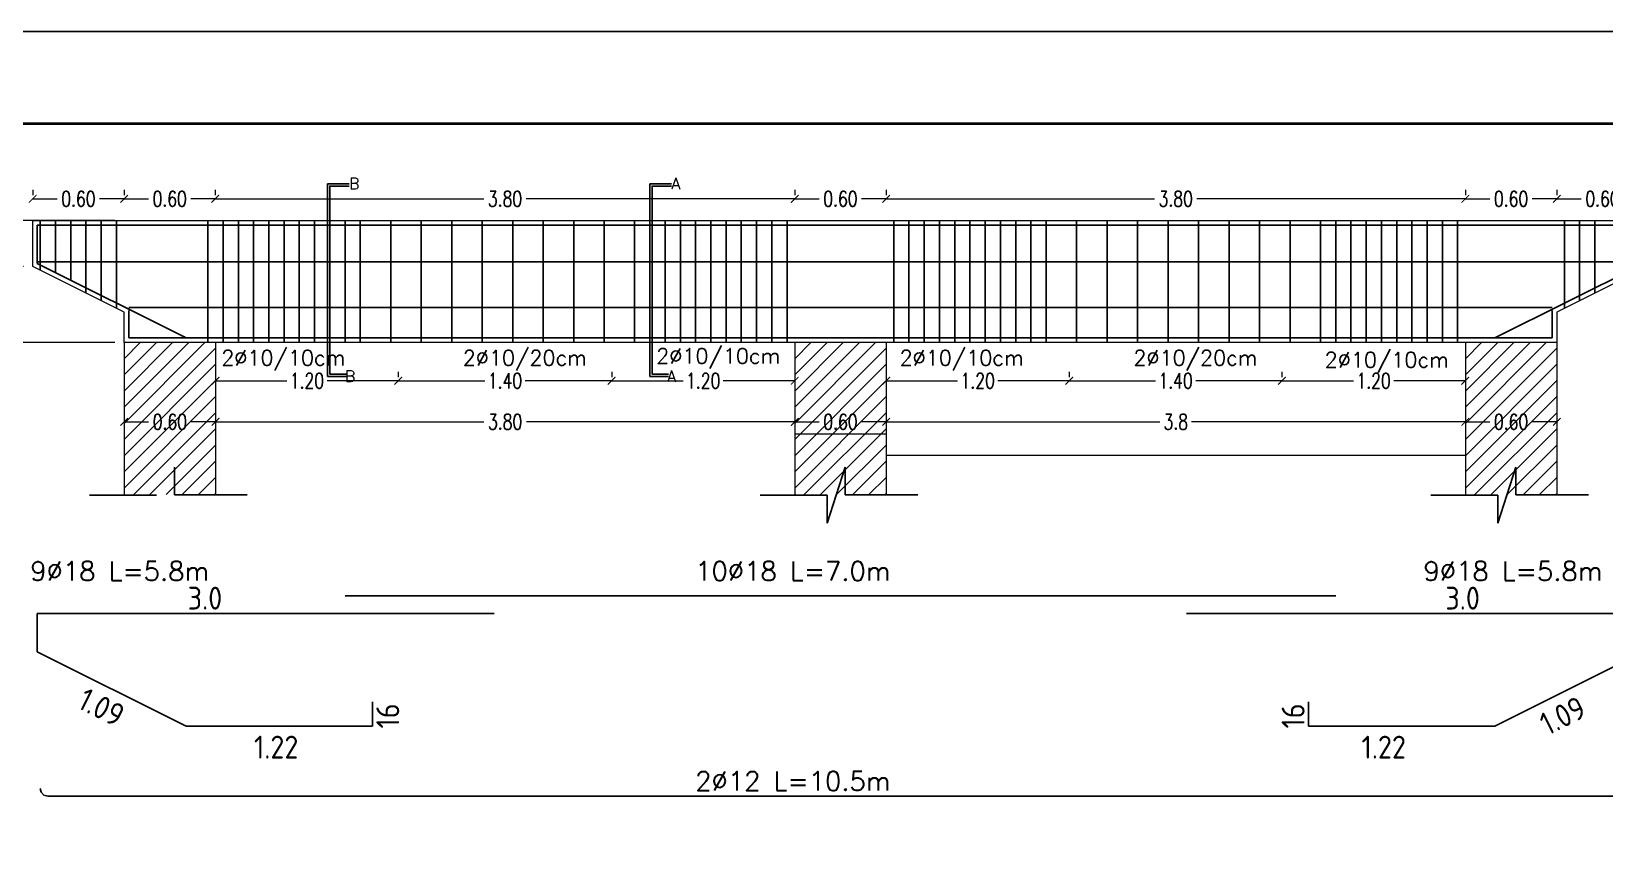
# Model space of a CAD drawing. Extents: x 166525 to 167198, y 178739 to 179747.
# Drawn here: x 167074 to 167094.64, y 179086.66 to 179097.23 of the extents above; entities that cross this region are included whole.
import ezdxf

# ---------------------------------------------------------------- set-up
doc = ezdxf.new("R2010")
doc.units = 0
doc.header["$MEASUREMENT"] = 0
doc.linetypes.add('AUSGEZOGEN', pattern=[0])
doc.linetypes.add('VONLAYER', pattern=[0])
doc.layers.get('0').update_dxf_attribs({"linetype": 'CONTINUOUS'})
doc.layers.get('DEFPOINTS').update_dxf_attribs({"linetype": 'CONTINUOUS'})
doc.layers.add('BEAM', color=6, linetype='CONTINUOUS', lineweight=13)
doc.layers.add('LINE', color=8, linetype='CONTINUOUS', lineweight=9)
for name, color, linetype in [('BEAM-DIM', 4, 'CONTINUOUS'), ('COVER', 7, 'CONTINUOUS'), ('EBENE0', 7, 'AUSGEZOGEN'), ('FRAM-REIN', 2, 'CONTINUOUS'), ('MHATCH', 8, 'CONTINUOUS'), ('rebar call line', 8, 'CONTINUOUS'), ('REBARS', 2, 'CONTINUOUS'), ('Reinforcement', 10, 'CONTINUOUS')]:
    doc.layers.add(name, color=color, linetype=linetype)
doc.styles.add('DIM', font='simplex.shx', dxfattribs={"width": 0.75})
doc.styles.add('ISO8', font='iso8')
doc.styles.add('ROMANS', font='romans.shx')
doc.dimstyles.new('MUTASIM', dxfattribs={"dimscale": 0.9995, "dimtxt": 0.2, "dimasz": 0.1, "dimexe": 0.05, "dimexo": 0.12, "dimgap": 0.05, "dimtad": 0, "dimzin": 0, "dimdsep": 46, "dimtxsty": 'DIM', "dimblk": 'ARCHTICK', "dimcen": 0.09, "dimclrd": 35, "dimclre": 33, "dimclrt": 256, "dimazin": 0, "dimtfac": 1, "dimtofl": 0, "dimtmove": 1, "dimatfit": 3, "dimfxl": 0.18, "dimtolj": 1, "dimtzin": 0, "dimlwd": 13, "dimlwe": 9, "dimarcsym": 0})

# ---------------------------------------------------------------- blocks, each defined once
blk = doc.blocks.new('_ARCHTICK')
at = {"color": 0, "linetype": 'ByBlock', "const_width": 0.15}
blk.add_lwpolyline([(-0.5, -0.5), (0.5, 0.5)], dxfattribs=at)
blk = doc.blocks.new('*D1857')
at = {"layer": 'BEAM', "color": 33, "lineweight": 9, "transparency": 16777216}
for p, q in [((167075.096, 179094.75), (167073.336, 179094.75)), ((167075.096, 179093.15), (167073.336, 179093.15))]:
    blk.add_line(p, q, dxfattribs=at)
at = {"layer": 'BEAM', "color": 35, "lineweight": 13, "transparency": 16777216}
for p, q in [((167073.385, 179094.75), (167073.385, 179094.228)), ((167073.385, 179093.15), (167073.385, 179093.672))]:
    blk.add_line(p, q, dxfattribs=at)
at = {"layer": 'DEFPOINTS', "color": 0, "transparency": 16777216}
for p in [(167073.385, 179094.75), (167075.216, 179094.75), (167075.216, 179093.15)]:
    blk.add_point(p, dxfattribs=at)
at = {"layer": 'BEAM', "color": 35, "lineweight": 13, "transparency": 16777216, "xscale": 0.09995000000000001, "yscale": 0.09995000000000001, "zscale": 0.09995000000000001}
for p, rotation in [((167073.385, 179094.75), 90), ((167073.385, 179093.15), 270)]:
    blk.add_blockref('_ARCHTICK', p, dxfattribs=dict(at, rotation=rotation))
at = {"layer": 'BEAM', "transparency": 16777216, "insert": (167073.385, 179093.95), "char_height": 0.1999, "attachment_point": 5, "rotation": 90, "style": 'DIM'}
blk.add_mtext('\\A1;0.80', dxfattribs=at)
blk = doc.blocks.new('*D1858')
at = {"layer": 'BEAM', "color": 35, "lineweight": 13, "transparency": 16777216}
for p, q in [((167073.748, 179094.75), (167073.748, 179094.85)), ((167073.748, 179094.15), (167073.748, 179094.05))]:
    blk.add_line(p, q, dxfattribs=at)
at = {"layer": 'BEAM', "color": 33, "lineweight": 9, "transparency": 16777216}
for p, q in [((167073.896, 179094.75), (167073.698, 179094.75)), ((167073.896, 179094.15), (167073.698, 179094.15))]:
    blk.add_line(p, q, dxfattribs=at)
at = {"layer": 'DEFPOINTS', "color": 0, "transparency": 16777216}
for p in [(167073.748, 179094.75), (167074.016, 179094.75), (167074.016, 179094.15)]:
    blk.add_point(p, dxfattribs=at)
at = {"layer": 'BEAM', "color": 35, "lineweight": 13, "transparency": 16777216, "xscale": 0.09995000000000001, "yscale": 0.09995000000000001, "zscale": 0.09995000000000001}
for p, rotation in [((167073.748, 179094.75), 270), ((167073.748, 179094.15), 90)]:
    blk.add_blockref('_ARCHTICK', p, dxfattribs=dict(at, rotation=rotation))
at = {"layer": 'BEAM', "transparency": 16777216, "insert": (167073.748, 179094.45), "char_height": 0.1999, "attachment_point": 5, "rotation": 90, "style": 'DIM'}
blk.add_mtext('\\A1;0.30', dxfattribs=at)
blk = doc.blocks.new('*D1656')
at = {"layer": 'BEAM', "color": 33, "lineweight": 9, "transparency": 16777216}
for p, q in [((167075.216, 179092.23), (167075.216, 179092.16)), ((167076.416, 179092.23), (167076.416, 179092.16))]:
    blk.add_line(p, q, dxfattribs=at)
at = {"layer": 'BEAM', "color": 35, "lineweight": 13, "transparency": 16777216}
for p, q in [((167075.216, 179092.11), (167075.538, 179092.11)), ((167076.416, 179092.11), (167076.094, 179092.11))]:
    blk.add_line(p, q, dxfattribs=at)
at = {"layer": 'DEFPOINTS', "color": 0, "transparency": 16777216}
for p in [(167075.216, 179092.11), (167076.416, 179092.11), (167076.416, 179092.11)]:
    blk.add_point(p, dxfattribs=at)
at = {"layer": 'BEAM', "color": 35, "lineweight": 13, "transparency": 16777216, "xscale": 0.09995000000000001, "yscale": 0.09995000000000001, "zscale": 0.09995000000000001, "rotation": 180}
blk.add_blockref('_ARCHTICK', (167075.216, 179092.11), dxfattribs=at)
at = {"layer": 'BEAM', "color": 35, "lineweight": 13, "transparency": 16777216, "xscale": 0.09995000000000001, "yscale": 0.09995000000000001, "zscale": 0.09995000000000001}
blk.add_blockref('_ARCHTICK', (167076.416, 179092.11), dxfattribs=at)
at = {"layer": 'BEAM', "transparency": 16777216, "insert": (167075.816, 179092.11), "char_height": 0.1999, "attachment_point": 5, "style": 'DIM'}
blk.add_mtext('\\A1;0.60', dxfattribs=at)
blk = doc.blocks.new('*D1657')
at = {"layer": 'BEAM', "color": 33, "lineweight": 9, "transparency": 16777216}
for p, q in [((167076.416, 179092.23), (167076.416, 179092.16)), ((167084.016, 179092.23), (167084.016, 179092.16))]:
    blk.add_line(p, q, dxfattribs=at)
at = {"layer": 'BEAM', "color": 35, "lineweight": 13, "transparency": 16777216}
for p, q in [((167076.416, 179092.11), (167079.938, 179092.11)), ((167084.016, 179092.11), (167080.494, 179092.11))]:
    blk.add_line(p, q, dxfattribs=at)
at = {"layer": 'DEFPOINTS', "color": 0, "transparency": 16777216}
for p in [(167076.416, 179092.11), (167084.016, 179092.11), (167084.016, 179092.11)]:
    blk.add_point(p, dxfattribs=at)
at = {"layer": 'BEAM', "color": 35, "lineweight": 13, "transparency": 16777216, "xscale": 0.09995000000000001, "yscale": 0.09995000000000001, "zscale": 0.09995000000000001, "rotation": 180}
blk.add_blockref('_ARCHTICK', (167076.416, 179092.11), dxfattribs=at)
at = {"layer": 'BEAM', "color": 35, "lineweight": 13, "transparency": 16777216, "xscale": 0.09995000000000001, "yscale": 0.09995000000000001, "zscale": 0.09995000000000001}
blk.add_blockref('_ARCHTICK', (167084.016, 179092.11), dxfattribs=at)
at = {"layer": 'BEAM', "transparency": 16777216, "insert": (167080.216, 179092.11), "char_height": 0.1999, "attachment_point": 5, "style": 'DIM'}
blk.add_mtext('\\A1;3.80', dxfattribs=at)
blk = doc.blocks.new('*D1658')
at = {"layer": 'BEAM', "color": 33, "lineweight": 9, "transparency": 16777216}
for p, q in [((167084.016, 179092.23), (167084.016, 179092.16)), ((167085.216, 179092.23), (167085.216, 179092.16))]:
    blk.add_line(p, q, dxfattribs=at)
at = {"layer": 'BEAM', "color": 35, "lineweight": 13, "transparency": 16777216}
for p, q in [((167084.016, 179092.11), (167084.338, 179092.11)), ((167085.216, 179092.11), (167084.894, 179092.11))]:
    blk.add_line(p, q, dxfattribs=at)
at = {"layer": 'DEFPOINTS', "color": 0, "transparency": 16777216}
for p in [(167084.016, 179092.11), (167085.216, 179092.11), (167085.216, 179092.11)]:
    blk.add_point(p, dxfattribs=at)
at = {"layer": 'BEAM', "color": 35, "lineweight": 13, "transparency": 16777216, "xscale": 0.09995000000000001, "yscale": 0.09995000000000001, "zscale": 0.09995000000000001, "rotation": 180}
blk.add_blockref('_ARCHTICK', (167084.016, 179092.11), dxfattribs=at)
at = {"layer": 'BEAM', "color": 35, "lineweight": 13, "transparency": 16777216, "xscale": 0.09995000000000001, "yscale": 0.09995000000000001, "zscale": 0.09995000000000001}
blk.add_blockref('_ARCHTICK', (167085.216, 179092.11), dxfattribs=at)
at = {"layer": 'BEAM', "transparency": 16777216, "insert": (167084.616, 179092.11), "char_height": 0.1999, "attachment_point": 5, "style": 'DIM'}
blk.add_mtext('\\A1;0.60', dxfattribs=at)
blk = doc.blocks.new('*D1659')
at = {"layer": 'BEAM', "color": 33, "lineweight": 9, "transparency": 16777216}
for p, q in [((167085.216, 179092.23), (167085.216, 179092.16)), ((167092.816, 179092.23), (167092.816, 179092.16))]:
    blk.add_line(p, q, dxfattribs=at)
at = {"layer": 'BEAM', "color": 35, "lineweight": 13, "transparency": 16777216}
for p, q in [((167085.216, 179092.11), (167088.809, 179092.11)), ((167092.816, 179092.11), (167089.223, 179092.11))]:
    blk.add_line(p, q, dxfattribs=at)
at = {"layer": 'DEFPOINTS', "color": 0, "transparency": 16777216}
for p in [(167085.216, 179092.11), (167092.816, 179092.11), (167092.816, 179092.11)]:
    blk.add_point(p, dxfattribs=at)
at = {"layer": 'BEAM', "color": 35, "lineweight": 13, "transparency": 16777216, "xscale": 0.09995000000000001, "yscale": 0.09995000000000001, "zscale": 0.09995000000000001, "rotation": 180}
blk.add_blockref('_ARCHTICK', (167085.216, 179092.11), dxfattribs=at)
at = {"layer": 'BEAM', "color": 35, "lineweight": 13, "transparency": 16777216, "xscale": 0.09995000000000001, "yscale": 0.09995000000000001, "zscale": 0.09995000000000001}
blk.add_blockref('_ARCHTICK', (167092.816, 179092.11), dxfattribs=at)
at = {"layer": 'BEAM', "transparency": 16777216, "insert": (167089.016, 179092.11), "char_height": 0.1999, "attachment_point": 5, "style": 'DIM'}
blk.add_mtext('\\A1;3.8', dxfattribs=at)
blk = doc.blocks.new('*D1660')
at = {"layer": 'BEAM', "color": 33, "lineweight": 9, "transparency": 16777216}
for p, q in [((167092.816, 179092.23), (167092.816, 179092.16)), ((167094.016, 179092.23), (167094.016, 179092.16))]:
    blk.add_line(p, q, dxfattribs=at)
at = {"layer": 'BEAM', "color": 35, "lineweight": 13, "transparency": 16777216}
for p, q in [((167092.816, 179092.11), (167093.138, 179092.11)), ((167094.016, 179092.11), (167093.694, 179092.11))]:
    blk.add_line(p, q, dxfattribs=at)
at = {"layer": 'DEFPOINTS', "color": 0, "transparency": 16777216}
for p in [(167092.816, 179092.11), (167094.016, 179092.11), (167094.016, 179092.11)]:
    blk.add_point(p, dxfattribs=at)
at = {"layer": 'BEAM', "color": 35, "lineweight": 13, "transparency": 16777216, "xscale": 0.09995000000000001, "yscale": 0.09995000000000001, "zscale": 0.09995000000000001, "rotation": 180}
blk.add_blockref('_ARCHTICK', (167092.816, 179092.11), dxfattribs=at)
at = {"layer": 'BEAM', "color": 35, "lineweight": 13, "transparency": 16777216, "xscale": 0.09995000000000001, "yscale": 0.09995000000000001, "zscale": 0.09995000000000001}
blk.add_blockref('_ARCHTICK', (167094.016, 179092.11), dxfattribs=at)
at = {"layer": 'BEAM', "transparency": 16777216, "insert": (167093.416, 179092.11), "char_height": 0.1999, "attachment_point": 5, "style": 'DIM'}
blk.add_mtext('\\A1;0.60', dxfattribs=at)
blk = doc.blocks.new('*D1661')
at = {"layer": 'BEAM', "color": 33, "lineweight": 9, "transparency": 16777216}
for p, q in [((167075.216, 179095.156), (167075.216, 179095.086)), ((167076.412, 179095.156), (167076.412, 179095.086))]:
    blk.add_line(p, q, dxfattribs=at)
at = {"layer": 'BEAM', "color": 35, "lineweight": 13, "transparency": 16777216}
for p, q in [((167075.216, 179095.036), (167075.535, 179095.036)), ((167076.412, 179095.036), (167076.092, 179095.036))]:
    blk.add_line(p, q, dxfattribs=at)
at = {"layer": 'DEFPOINTS', "color": 0, "transparency": 16777216}
for p in [(167075.216, 179095.036), (167076.412, 179095.036), (167076.412, 179095.036)]:
    blk.add_point(p, dxfattribs=at)
at = {"layer": 'BEAM', "color": 35, "lineweight": 13, "transparency": 16777216, "xscale": 0.09995000000000001, "yscale": 0.09995000000000001, "zscale": 0.09995000000000001, "rotation": 180}
blk.add_blockref('_ARCHTICK', (167075.216, 179095.036), dxfattribs=at)
at = {"layer": 'BEAM', "color": 35, "lineweight": 13, "transparency": 16777216, "xscale": 0.09995000000000001, "yscale": 0.09995000000000001, "zscale": 0.09995000000000001}
blk.add_blockref('_ARCHTICK', (167076.412, 179095.036), dxfattribs=at)
at = {"layer": 'BEAM', "transparency": 16777216, "insert": (167075.814, 179095.036), "char_height": 0.1999, "attachment_point": 5, "style": 'DIM'}
blk.add_mtext('\\A1;0.60', dxfattribs=at)
blk = doc.blocks.new('*D1662')
at = {"layer": 'BEAM', "color": 33, "lineweight": 9, "transparency": 16777216}
for p, q in [((167076.412, 179095.156), (167076.412, 179095.086)), ((167084.016, 179095.156), (167084.016, 179095.086))]:
    blk.add_line(p, q, dxfattribs=at)
at = {"layer": 'BEAM', "color": 35, "lineweight": 13, "transparency": 16777216}
for p, q in [((167076.412, 179095.036), (167079.935, 179095.036)), ((167084.016, 179095.036), (167080.492, 179095.036))]:
    blk.add_line(p, q, dxfattribs=at)
at = {"layer": 'DEFPOINTS', "color": 0, "transparency": 16777216}
for p in [(167076.412, 179095.036), (167084.016, 179095.036), (167084.016, 179095.036)]:
    blk.add_point(p, dxfattribs=at)
at = {"layer": 'BEAM', "color": 35, "lineweight": 13, "transparency": 16777216, "xscale": 0.09995000000000001, "yscale": 0.09995000000000001, "zscale": 0.09995000000000001, "rotation": 180}
blk.add_blockref('_ARCHTICK', (167076.412, 179095.036), dxfattribs=at)
at = {"layer": 'BEAM', "color": 35, "lineweight": 13, "transparency": 16777216, "xscale": 0.09995000000000001, "yscale": 0.09995000000000001, "zscale": 0.09995000000000001}
blk.add_blockref('_ARCHTICK', (167084.016, 179095.036), dxfattribs=at)
at = {"layer": 'BEAM', "transparency": 16777216, "insert": (167080.214, 179095.036), "char_height": 0.1999, "attachment_point": 5, "style": 'DIM'}
blk.add_mtext('\\A1;3.80', dxfattribs=at)
blk = doc.blocks.new('*D1663')
at = {"layer": 'BEAM', "color": 33, "lineweight": 9, "transparency": 16777216}
for p, q in [((167084.016, 179095.156), (167084.016, 179095.086)), ((167085.216, 179095.156), (167085.216, 179095.086))]:
    blk.add_line(p, q, dxfattribs=at)
at = {"layer": 'BEAM', "color": 35, "lineweight": 13, "transparency": 16777216}
for p, q in [((167084.016, 179095.036), (167084.338, 179095.036)), ((167085.216, 179095.036), (167084.894, 179095.036))]:
    blk.add_line(p, q, dxfattribs=at)
at = {"layer": 'DEFPOINTS', "color": 0, "transparency": 16777216}
for p in [(167084.016, 179095.036), (167085.216, 179095.036), (167085.216, 179095.036)]:
    blk.add_point(p, dxfattribs=at)
at = {"layer": 'BEAM', "color": 35, "lineweight": 13, "transparency": 16777216, "xscale": 0.09995000000000001, "yscale": 0.09995000000000001, "zscale": 0.09995000000000001, "rotation": 180}
blk.add_blockref('_ARCHTICK', (167084.016, 179095.036), dxfattribs=at)
at = {"layer": 'BEAM', "color": 35, "lineweight": 13, "transparency": 16777216, "xscale": 0.09995000000000001, "yscale": 0.09995000000000001, "zscale": 0.09995000000000001}
blk.add_blockref('_ARCHTICK', (167085.216, 179095.036), dxfattribs=at)
at = {"layer": 'BEAM', "transparency": 16777216, "insert": (167084.616, 179095.036), "char_height": 0.1999, "attachment_point": 5, "style": 'DIM'}
blk.add_mtext('\\A1;0.60', dxfattribs=at)
blk = doc.blocks.new('*D1664')
at = {"layer": 'BEAM', "color": 33, "lineweight": 9, "transparency": 16777216}
for p, q in [((167085.216, 179095.156), (167085.216, 179095.086)), ((167092.816, 179095.156), (167092.816, 179095.086))]:
    blk.add_line(p, q, dxfattribs=at)
at = {"layer": 'BEAM', "color": 35, "lineweight": 13, "transparency": 16777216}
for p, q in [((167085.216, 179095.036), (167088.738, 179095.036)), ((167092.816, 179095.036), (167089.294, 179095.036))]:
    blk.add_line(p, q, dxfattribs=at)
at = {"layer": 'DEFPOINTS', "color": 0, "transparency": 16777216}
for p in [(167085.216, 179095.036), (167092.816, 179095.036), (167092.816, 179095.036)]:
    blk.add_point(p, dxfattribs=at)
at = {"layer": 'BEAM', "color": 35, "lineweight": 13, "transparency": 16777216, "xscale": 0.09995000000000001, "yscale": 0.09995000000000001, "zscale": 0.09995000000000001, "rotation": 180}
blk.add_blockref('_ARCHTICK', (167085.216, 179095.036), dxfattribs=at)
at = {"layer": 'BEAM', "color": 35, "lineweight": 13, "transparency": 16777216, "xscale": 0.09995000000000001, "yscale": 0.09995000000000001, "zscale": 0.09995000000000001}
blk.add_blockref('_ARCHTICK', (167092.816, 179095.036), dxfattribs=at)
at = {"layer": 'BEAM', "transparency": 16777216, "insert": (167089.016, 179095.036), "char_height": 0.1999, "attachment_point": 5, "style": 'DIM'}
blk.add_mtext('\\A1;3.80', dxfattribs=at)
blk = doc.blocks.new('*D1665')
at = {"layer": 'BEAM', "color": 33, "lineweight": 9, "transparency": 16777216}
for p, q in [((167092.816, 179095.156), (167092.816, 179095.086)), ((167094.016, 179095.156), (167094.016, 179095.086))]:
    blk.add_line(p, q, dxfattribs=at)
at = {"layer": 'BEAM', "color": 35, "lineweight": 13, "transparency": 16777216}
for p, q in [((167092.816, 179095.036), (167093.138, 179095.036)), ((167094.016, 179095.036), (167093.694, 179095.036))]:
    blk.add_line(p, q, dxfattribs=at)
at = {"layer": 'DEFPOINTS', "color": 0, "transparency": 16777216}
for p in [(167092.816, 179095.036), (167094.016, 179095.036), (167094.016, 179095.036)]:
    blk.add_point(p, dxfattribs=at)
at = {"layer": 'BEAM', "color": 35, "lineweight": 13, "transparency": 16777216, "xscale": 0.09995000000000001, "yscale": 0.09995000000000001, "zscale": 0.09995000000000001, "rotation": 180}
blk.add_blockref('_ARCHTICK', (167092.816, 179095.036), dxfattribs=at)
at = {"layer": 'BEAM', "color": 35, "lineweight": 13, "transparency": 16777216, "xscale": 0.09995000000000001, "yscale": 0.09995000000000001, "zscale": 0.09995000000000001}
blk.add_blockref('_ARCHTICK', (167094.016, 179095.036), dxfattribs=at)
at = {"layer": 'BEAM', "transparency": 16777216, "insert": (167093.416, 179095.036), "char_height": 0.1999, "attachment_point": 5, "style": 'DIM'}
blk.add_mtext('\\A1;0.60', dxfattribs=at)
blk = doc.blocks.new('*D1666')
at = {"layer": 'BEAM', "color": 33, "lineweight": 9, "transparency": 16777216}
for p, q in [((167074.016, 179095.156), (167074.016, 179095.086)), ((167075.216, 179095.156), (167075.216, 179095.086))]:
    blk.add_line(p, q, dxfattribs=at)
at = {"layer": 'BEAM', "color": 35, "lineweight": 13, "transparency": 16777216}
for p, q in [((167074.016, 179095.036), (167074.338, 179095.036)), ((167075.216, 179095.036), (167074.894, 179095.036))]:
    blk.add_line(p, q, dxfattribs=at)
at = {"layer": 'DEFPOINTS', "color": 0, "transparency": 16777216}
for p in [(167074.016, 179095.036), (167074.016, 179095.036), (167075.216, 179095.036)]:
    blk.add_point(p, dxfattribs=at)
at = {"layer": 'BEAM', "color": 35, "lineweight": 13, "transparency": 16777216, "xscale": 0.09995000000000001, "yscale": 0.09995000000000001, "zscale": 0.09995000000000001, "rotation": 180}
blk.add_blockref('_ARCHTICK', (167074.016, 179095.036), dxfattribs=at)
at = {"layer": 'BEAM', "color": 35, "lineweight": 13, "transparency": 16777216, "xscale": 0.09995000000000001, "yscale": 0.09995000000000001, "zscale": 0.09995000000000001}
blk.add_blockref('_ARCHTICK', (167075.216, 179095.036), dxfattribs=at)
at = {"layer": 'BEAM', "transparency": 16777216, "insert": (167074.616, 179095.036), "char_height": 0.1999, "attachment_point": 5, "style": 'DIM'}
blk.add_mtext('\\A1;0.60', dxfattribs=at)
blk = doc.blocks.new('*D1667')
at = {"layer": 'BEAM', "color": 33, "lineweight": 9, "transparency": 16777216}
for p, q in [((167094.016, 179095.156), (167094.016, 179095.086)), ((167095.216, 179095.156), (167095.216, 179095.086))]:
    blk.add_line(p, q, dxfattribs=at)
at = {"layer": 'BEAM', "color": 35, "lineweight": 13, "transparency": 16777216}
for p, q in [((167094.016, 179095.036), (167094.338, 179095.036)), ((167095.216, 179095.036), (167094.894, 179095.036))]:
    blk.add_line(p, q, dxfattribs=at)
at = {"layer": 'DEFPOINTS', "color": 0, "transparency": 16777216}
for p in [(167094.016, 179095.036), (167095.216, 179095.036), (167095.216, 179095.036)]:
    blk.add_point(p, dxfattribs=at)
at = {"layer": 'BEAM', "color": 35, "lineweight": 13, "transparency": 16777216, "xscale": 0.09995000000000001, "yscale": 0.09995000000000001, "zscale": 0.09995000000000001, "rotation": 180}
blk.add_blockref('_ARCHTICK', (167094.016, 179095.036), dxfattribs=at)
at = {"layer": 'BEAM', "color": 35, "lineweight": 13, "transparency": 16777216, "xscale": 0.09995000000000001, "yscale": 0.09995000000000001, "zscale": 0.09995000000000001}
blk.add_blockref('_ARCHTICK', (167095.216, 179095.036), dxfattribs=at)
at = {"layer": 'BEAM', "transparency": 16777216, "insert": (167094.616, 179095.036), "char_height": 0.1999, "attachment_point": 5, "style": 'DIM'}
blk.add_mtext('\\A1;0.60', dxfattribs=at)
blk = doc.blocks.new('*D1685')
at = {"layer": 'BEAM', "color": 33, "lineweight": 9, "transparency": 16777216}
for p, q in [((167085.216, 179092.768), (167085.216, 179092.698)), ((167087.619, 179092.768), (167087.619, 179092.698))]:
    blk.add_line(p, q, dxfattribs=at)
at = {"layer": 'BEAM', "color": 35, "lineweight": 13, "transparency": 16777216}
for p, q in [((167085.216, 179092.649), (167086.153, 179092.649)), ((167087.619, 179092.649), (167086.682, 179092.649))]:
    blk.add_line(p, q, dxfattribs=at)
at = {"layer": 'DEFPOINTS', "color": 0, "transparency": 16777216}
for p in [(167085.216, 179092.649), (167087.619, 179092.649), (167087.619, 179092.649)]:
    blk.add_point(p, dxfattribs=at)
at = {"layer": 'BEAM', "color": 35, "lineweight": 13, "transparency": 16777216, "xscale": 0.09995000000000001, "yscale": 0.09995000000000001, "zscale": 0.09995000000000001, "rotation": 180}
blk.add_blockref('_ARCHTICK', (167085.216, 179092.649), dxfattribs=at)
at = {"layer": 'BEAM', "color": 35, "lineweight": 13, "transparency": 16777216, "xscale": 0.09995000000000001, "yscale": 0.09995000000000001, "zscale": 0.09995000000000001}
blk.add_blockref('_ARCHTICK', (167087.619, 179092.649), dxfattribs=at)
at = {"layer": 'BEAM', "transparency": 16777216, "insert": (167086.417, 179092.649), "char_height": 0.1999, "attachment_point": 5, "style": 'DIM'}
blk.add_mtext('\\A1;1.20', dxfattribs=at)
blk = doc.blocks.new('*D1686')
at = {"layer": 'BEAM', "color": 33, "lineweight": 9, "transparency": 16777216}
for p, q in [((167087.619, 179092.768), (167087.619, 179092.698)), ((167090.409, 179092.768), (167090.409, 179092.698))]:
    blk.add_line(p, q, dxfattribs=at)
at = {"layer": 'BEAM', "color": 35, "lineweight": 13, "transparency": 16777216}
for p, q in [((167087.619, 179092.649), (167088.75, 179092.649)), ((167090.409, 179092.649), (167089.278, 179092.649))]:
    blk.add_line(p, q, dxfattribs=at)
at = {"layer": 'DEFPOINTS', "color": 0, "transparency": 16777216}
for p in [(167087.619, 179092.649), (167090.409, 179092.649), (167090.409, 179092.649)]:
    blk.add_point(p, dxfattribs=at)
at = {"layer": 'BEAM', "color": 35, "lineweight": 13, "transparency": 16777216, "xscale": 0.09995000000000001, "yscale": 0.09995000000000001, "zscale": 0.09995000000000001, "rotation": 180}
blk.add_blockref('_ARCHTICK', (167087.619, 179092.649), dxfattribs=at)
at = {"layer": 'BEAM', "color": 35, "lineweight": 13, "transparency": 16777216, "xscale": 0.09995000000000001, "yscale": 0.09995000000000001, "zscale": 0.09995000000000001}
blk.add_blockref('_ARCHTICK', (167090.409, 179092.649), dxfattribs=at)
at = {"layer": 'BEAM', "transparency": 16777216, "insert": (167089.014, 179092.649), "char_height": 0.1999, "attachment_point": 5, "style": 'DIM'}
blk.add_mtext('\\A1;1.40', dxfattribs=at)
blk = doc.blocks.new('*D1687')
at = {"layer": 'BEAM', "color": 33, "lineweight": 9, "transparency": 16777216}
for p, q in [((167090.409, 179092.768), (167090.409, 179092.698)), ((167092.816, 179092.768), (167092.816, 179092.698))]:
    blk.add_line(p, q, dxfattribs=at)
at = {"layer": 'BEAM', "color": 35, "lineweight": 13, "transparency": 16777216}
for p, q in [((167090.409, 179092.649), (167091.348, 179092.649)), ((167092.816, 179092.649), (167091.877, 179092.649))]:
    blk.add_line(p, q, dxfattribs=at)
at = {"layer": 'DEFPOINTS', "color": 0, "transparency": 16777216}
for p in [(167090.409, 179092.649), (167092.816, 179092.649), (167092.816, 179092.649)]:
    blk.add_point(p, dxfattribs=at)
at = {"layer": 'BEAM', "color": 35, "lineweight": 13, "transparency": 16777216, "xscale": 0.09995000000000001, "yscale": 0.09995000000000001, "zscale": 0.09995000000000001, "rotation": 180}
blk.add_blockref('_ARCHTICK', (167090.409, 179092.649), dxfattribs=at)
at = {"layer": 'BEAM', "color": 35, "lineweight": 13, "transparency": 16777216, "xscale": 0.09995000000000001, "yscale": 0.09995000000000001, "zscale": 0.09995000000000001}
blk.add_blockref('_ARCHTICK', (167092.816, 179092.649), dxfattribs=at)
at = {"layer": 'BEAM', "transparency": 16777216, "insert": (167091.612, 179092.649), "char_height": 0.1999, "attachment_point": 5, "style": 'DIM'}
blk.add_mtext('\\A1;1.20', dxfattribs=at)
blk = doc.blocks.new('*D1688')
at = {"layer": 'BEAM', "color": 33, "lineweight": 9, "transparency": 16777216}
for p, q in [((167076.416, 179092.768), (167076.416, 179092.698)), ((167078.813, 179092.768), (167078.813, 179092.698))]:
    blk.add_line(p, q, dxfattribs=at)
at = {"layer": 'BEAM', "color": 35, "lineweight": 13, "transparency": 16777216}
for p, q in [((167076.416, 179092.649), (167077.35, 179092.649)), ((167078.813, 179092.649), (167077.879, 179092.649))]:
    blk.add_line(p, q, dxfattribs=at)
at = {"layer": 'DEFPOINTS', "color": 0, "transparency": 16777216}
for p in [(167076.416, 179092.649), (167078.813, 179092.649), (167078.813, 179092.649)]:
    blk.add_point(p, dxfattribs=at)
at = {"layer": 'BEAM', "color": 35, "lineweight": 13, "transparency": 16777216, "xscale": 0.09995000000000001, "yscale": 0.09995000000000001, "zscale": 0.09995000000000001, "rotation": 180}
blk.add_blockref('_ARCHTICK', (167076.416, 179092.649), dxfattribs=at)
at = {"layer": 'BEAM', "color": 35, "lineweight": 13, "transparency": 16777216, "xscale": 0.09995000000000001, "yscale": 0.09995000000000001, "zscale": 0.09995000000000001}
blk.add_blockref('_ARCHTICK', (167078.813, 179092.649), dxfattribs=at)
at = {"layer": 'BEAM', "transparency": 16777216, "insert": (167077.615, 179092.649), "char_height": 0.1999, "attachment_point": 5, "style": 'DIM'}
blk.add_mtext('\\A1;1.20', dxfattribs=at)
blk = doc.blocks.new('*D1689')
at = {"layer": 'BEAM', "color": 33, "lineweight": 9, "transparency": 16777216}
for p, q in [((167078.813, 179092.768), (167078.813, 179092.698)), ((167081.614, 179092.768), (167081.614, 179092.698))]:
    blk.add_line(p, q, dxfattribs=at)
at = {"layer": 'BEAM', "color": 35, "lineweight": 13, "transparency": 16777216}
for p, q in [((167078.813, 179092.649), (167079.95, 179092.649)), ((167081.614, 179092.649), (167080.478, 179092.649))]:
    blk.add_line(p, q, dxfattribs=at)
at = {"layer": 'DEFPOINTS', "color": 0, "transparency": 16777216}
for p in [(167078.813, 179092.649), (167081.614, 179092.649), (167081.614, 179092.649)]:
    blk.add_point(p, dxfattribs=at)
at = {"layer": 'BEAM', "color": 35, "lineweight": 13, "transparency": 16777216, "xscale": 0.09995000000000001, "yscale": 0.09995000000000001, "zscale": 0.09995000000000001, "rotation": 180}
blk.add_blockref('_ARCHTICK', (167078.813, 179092.649), dxfattribs=at)
at = {"layer": 'BEAM', "color": 35, "lineweight": 13, "transparency": 16777216, "xscale": 0.09995000000000001, "yscale": 0.09995000000000001, "zscale": 0.09995000000000001}
blk.add_blockref('_ARCHTICK', (167081.614, 179092.649), dxfattribs=at)
at = {"layer": 'BEAM', "transparency": 16777216, "insert": (167080.214, 179092.649), "char_height": 0.1999, "attachment_point": 5, "style": 'DIM'}
blk.add_mtext('\\A1;1.40', dxfattribs=at)
blk = doc.blocks.new('*D1690')
at = {"layer": 'BEAM', "color": 33, "lineweight": 9, "transparency": 16777216}
for p, q in [((167081.614, 179092.768), (167081.614, 179092.698)), ((167084.016, 179092.768), (167084.016, 179092.698))]:
    blk.add_line(p, q, dxfattribs=at)
at = {"layer": 'BEAM', "color": 35, "lineweight": 13, "transparency": 16777216}
for p, q in [((167081.614, 179092.649), (167082.551, 179092.649)), ((167084.016, 179092.649), (167083.079, 179092.649))]:
    blk.add_line(p, q, dxfattribs=at)
at = {"layer": 'DEFPOINTS', "color": 0, "transparency": 16777216}
for p in [(167081.614, 179092.649), (167084.016, 179092.649), (167084.016, 179092.649)]:
    blk.add_point(p, dxfattribs=at)
at = {"layer": 'BEAM', "color": 35, "lineweight": 13, "transparency": 16777216, "xscale": 0.09995000000000001, "yscale": 0.09995000000000001, "zscale": 0.09995000000000001, "rotation": 180}
blk.add_blockref('_ARCHTICK', (167081.614, 179092.649), dxfattribs=at)
at = {"layer": 'BEAM', "color": 35, "lineweight": 13, "transparency": 16777216, "xscale": 0.09995000000000001, "yscale": 0.09995000000000001, "zscale": 0.09995000000000001}
blk.add_blockref('_ARCHTICK', (167084.016, 179092.649), dxfattribs=at)
at = {"layer": 'BEAM', "transparency": 16777216, "insert": (167082.815, 179092.649), "char_height": 0.1999, "attachment_point": 5, "style": 'DIM'}
blk.add_mtext('\\A1;1.20', dxfattribs=at)

msp = doc.modelspace()

# ---------------------------------------------------------------- linework, layer by layer
at = {"layer": 'BEAM'}
for p, q in [((167074.01602, 179094.74999), (167095.21602, 179094.74999)), ((167074.01602, 179094.14999), (167074.01602, 179094.74999)), ((167075.21602, 179093.54999), (167074.01602, 179094.14999)), ((167095.21602, 179094.14999), (167094.01602, 179093.54999)), ((167075.21602, 179093.14999), (167075.21602, 179093.54999)), ((167094.01602, 179093.54999), (167094.01602, 179093.14999)), ((167094.01602, 179093.14999), (167075.21602, 179093.14999)), ((167075.21602, 179093.14999), (167075.21602, 179091.14999)), ((167076.41602, 179093.14999), (167076.41602, 179091.14999)), ((167084.01602, 179093.14999), (167084.01602, 179091.14999)), ((167085.21602, 179093.14999), (167085.21602, 179091.14999)), ((167092.81602, 179093.14999), (167092.81602, 179091.14999)), ((167094.01602, 179093.14999), (167094.01602, 179091.14999))]:
    msp.add_line(p, q, dxfattribs=at)
at = {"layer": 'COVER', "flags": 128}
msp.add_lwpolyline([(167045.49826, 179097.23183), (167105.41951, 179097.23183), (167105.41951, 179054.90933), (167045.49826, 179054.90933)], close=True, dxfattribs=at)
at = {"layer": 'EBENE0', "color": 8, "linetype": 'AUSGEZOGEN'}
for p, q in [((167075.22044, 179092.94228), (167075.42373, 179093.14557)), ((167075.63587, 179093.14557), (167075.22044, 179092.73015)), ((167075.22044, 179092.51802), (167075.848, 179093.14557)), ((167076.06013, 179093.14557), (167075.22044, 179092.30588)), ((167075.22044, 179092.09375), (167076.27226, 179093.14557)), ((167084.02044, 179092.94228), (167084.22373, 179093.14557)), ((167084.43587, 179093.14557), (167084.02044, 179092.73015)), ((167084.02044, 179092.51802), (167084.648, 179093.14557)), ((167084.86013, 179093.14557), (167084.02044, 179092.30588)), ((167084.02044, 179092.09375), (167085.07226, 179093.14557)), ((167092.82044, 179092.94228), (167093.02373, 179093.14557)), ((167093.23587, 179093.14557), (167092.82044, 179092.73015)), ((167092.82044, 179092.51802), (167093.448, 179093.14557)), ((167093.66013, 179093.14557), (167092.82044, 179092.30588)), ((167092.82044, 179092.09375), (167093.87226, 179093.14557)), ((167076.4116, 179093.07278), (167075.22044, 179091.88162)), ((167085.2116, 179093.07278), (167084.02044, 179091.88162)), ((167094.0116, 179093.07278), (167092.82044, 179091.88162)), ((167075.22044, 179091.66949), (167076.4116, 179092.86065)), ((167084.02044, 179091.66949), (167085.2116, 179092.86065)), ((167092.82044, 179091.66949), (167094.0116, 179092.86065)), ((167076.4116, 179092.64852), (167075.22044, 179091.45736)), ((167085.2116, 179092.64852), (167084.02044, 179091.45736)), ((167094.0116, 179092.64852), (167092.82044, 179091.45736)), ((167075.22044, 179091.24522), (167076.4116, 179092.43638)), ((167084.02044, 179091.24522), (167085.2116, 179092.43638)), ((167092.82044, 179091.24522), (167094.0116, 179092.43638)), ((167076.4116, 179092.22425), (167075.34176, 179091.15441)), ((167085.2116, 179092.22425), (167084.14176, 179091.15441)), ((167094.0116, 179092.22425), (167092.94176, 179091.15441)), ((167075.55389, 179091.15441), (167076.4116, 179092.01212)), ((167084.35389, 179091.15441), (167085.2116, 179092.01212)), ((167093.15389, 179091.15441), (167094.0116, 179092.01212)), ((167076.4116, 179091.79999), (167075.76603, 179091.15441)), ((167085.2116, 179091.79999), (167084.56603, 179091.15441)), ((167094.0116, 179091.79999), (167093.36603, 179091.15441)), ((167075.87925, 179091.51332), (167075.87925, 179091.14999)), ((167075.97816, 179091.15441), (167076.4116, 179091.58786)), ((167084.44128, 179090.78181), (167084.67925, 179091.51332)), ((167084.67925, 179091.51332), (167084.67925, 179091.14999)), ((167084.77816, 179091.15441), (167085.2116, 179091.58786)), ((167093.24128, 179090.78181), (167093.47925, 179091.51332)), ((167093.47925, 179091.51332), (167093.47925, 179091.14999)), ((167093.57816, 179091.15441), (167094.0116, 179091.58786)), ((167076.4116, 179091.37572), (167076.19029, 179091.15441)), ((167085.2116, 179091.37572), (167084.99029, 179091.15441)), ((167094.0116, 179091.37572), (167093.79029, 179091.15441)), ((167074.76264, 179091.14756), (167075.64128, 179091.14756)), ((167075.87925, 179091.14999), (167076.83111, 179091.14999)), ((167076.40242, 179091.15441), (167076.4116, 179091.16359)), ((167083.56264, 179091.14756), (167084.44128, 179091.14756)), ((167084.44128, 179091.14756), (167084.44128, 179090.78181)), ((167084.67925, 179091.14999), (167085.63111, 179091.14999)), ((167085.20242, 179091.15441), (167085.2116, 179091.16359)), ((167092.36264, 179091.14756), (167093.24128, 179091.14756)), ((167093.24128, 179091.14756), (167093.24128, 179090.78181)), ((167093.47925, 179091.14999), (167094.43111, 179091.14999))]:
    msp.add_line(p, q, dxfattribs=at)
at = {"layer": 'EBENE0', "color": 4, "linetype": 'AUSGEZOGEN'}
msp.add_line((167090.75602, 179093.20999), (167093.20186, 179093.20999), dxfattribs=at)
at = {"layer": 'EBENE0', "color": 2, "linetype": 'AUSGEZOGEN'}
msp.add_line((167094.00242, 179091.15441), (167094.0116, 179091.16359), dxfattribs=at)
at = {"layer": 'FRAM-REIN', "lineweight": 25}
for p, q in [((167074.07602, 179094.32999), (167074.07602, 179094.68999)), ((167074.07602, 179094.68999), (167095.15602, 179094.68999)), ((167074.07602, 179094.18707), (167074.07602, 179094.68999)), ((167074.07602, 179094.68999), (167078.47602, 179094.68999)), ((167095.15602, 179094.20999), (167074.07602, 179094.20999)), ((167076.03019, 179093.20999), (167074.07602, 179094.18707)), ((167093.20186, 179093.20999), (167095.15602, 179094.18707)), ((167093.95602, 179093.60999), (167075.27602, 179093.60999)), ((167075.27602, 179093.20999), (167075.27602, 179093.56999)), ((167093.95602, 179093.56999), (167093.95602, 179093.20999)), ((167093.95602, 179093.20999), (167075.27602, 179093.20999)), ((167078.47602, 179093.20999), (167076.03019, 179093.20999))]:
    msp.add_line(p, q, dxfattribs=at)
at = {"layer": 'LINE', "color": 5}
for p, q in [((167084.01602, 179091.95224), (167085.21602, 179091.95224)), ((167092.82044, 179091.66949), (167085.21602, 179091.66949)), ((167084.61602, 179089.82837), (167078.11602, 179089.82837))]:
    msp.add_line(p, q, dxfattribs=at)
at = {"layer": 'MHATCH', "const_width": 0.03562, "flags": 128}
msp.add_lwpolyline([(167047.06576, 179096.02058), (167103.85201, 179096.02058), (167103.85201, 179056.12058), (167047.06576, 179056.12058)], close=True, dxfattribs=at)
at = {"layer": 'MHATCH'}
msp.add_lwpolyline([(167047.42201, 179096.02058), (167103.85201, 179096.02058), (167103.85201, 179056.12058)], dxfattribs=at)
at = {"layer": 'rebar call line'}
for points in [[(167078.16742, 179095.232), (167077.88562, 179095.232), (167077.88562, 179092.70571), (167078.12963, 179092.70571)], [(167078.16742, 179095.202), (167077.91516, 179095.202), (167077.91516, 179092.73571), (167078.12963, 179092.73571)], [(167082.39711, 179095.232), (167082.11531, 179095.232), (167082.11531, 179092.70571), (167082.35933, 179092.70571)], [(167082.39711, 179095.202), (167082.14486, 179095.202), (167082.14486, 179092.73571), (167082.35933, 179092.73571)]]:
    msp.add_lwpolyline(points, dxfattribs=at)
at = {"layer": 'REBARS'}
for p, q in [((167078.11602, 179089.82837), (167084.61602, 179089.82837)), ((167084.61602, 179089.82837), (167091.11602, 179089.82837)), ((167074.07602, 179089.09354), (167074.07602, 179089.59645)), ((167074.07602, 179089.59645), (167080.07381, 179089.59645)), ((167095.15602, 179089.59645), (167089.15823, 179089.59645)), ((167076.03019, 179088.11645), (167074.07602, 179089.09354)), ((167093.20186, 179088.11645), (167095.15602, 179089.09354)), ((167078.47602, 179088.43645), (167078.47602, 179088.11645)), ((167090.75602, 179088.43645), (167090.75602, 179088.11645)), ((167078.47602, 179088.11645), (167076.03019, 179088.11645)), ((167090.75602, 179088.11645), (167093.20186, 179088.11645))]:
    msp.add_line(p, q, dxfattribs=at)
msp.add_lwpolyline([(167095.11881, 179087.30081), (167095.1052, 179087.25001), (167095.06801, 179087.21283), (167095.01721, 179087.19921), (167074.21484, 179087.19921), (167074.16404, 179087.21283), (167074.12685, 179087.25001), (167074.11324, 179087.30081)], dxfattribs=at)
at = {"layer": 'Reinforcement', "linetype": 'VONLAYER'}
for p, q in [((167074.11516, 179094.74999), (167074.11516, 179094.10042)), ((167074.31516, 179094.74999), (167074.31516, 179094.0675)), ((167074.51516, 179094.74999), (167074.51516, 179093.9675)), ((167074.71516, 179094.74999), (167074.71516, 179093.80042)), ((167074.91516, 179094.74999), (167074.91516, 179093.70042)), ((167075.11516, 179094.74999), (167075.11516, 179093.60042)), ((167076.31516, 179094.74999), (167076.31516, 179093.14999)), ((167076.51516, 179094.74999), (167076.51516, 179093.14999)), ((167076.71516, 179094.74999), (167076.71516, 179093.14999)), ((167076.91516, 179094.74999), (167076.91516, 179093.14999)), ((167077.11516, 179094.74999), (167077.11516, 179093.14999)), ((167077.31516, 179094.74999), (167077.31516, 179093.14999)), ((167077.51516, 179094.74999), (167077.51516, 179093.14999)), ((167077.71516, 179094.74999), (167077.71516, 179093.14999)), ((167077.91516, 179094.74999), (167077.91516, 179093.14999)), ((167078.11516, 179094.74999), (167078.11516, 179093.14999)), ((167078.31516, 179094.74999), (167078.31516, 179093.14999)), ((167078.71516, 179094.74999), (167078.71516, 179093.14999)), ((167079.11516, 179094.74999), (167079.11516, 179093.14999)), ((167079.51516, 179094.74999), (167079.51516, 179093.14999)), ((167079.91516, 179094.74999), (167079.91516, 179093.14999)), ((167080.31516, 179094.74999), (167080.31516, 179093.14999)), ((167080.71516, 179094.74999), (167080.71516, 179093.14999)), ((167081.11516, 179094.74999), (167081.11516, 179093.14999)), ((167081.51516, 179094.74999), (167081.51516, 179093.14999)), ((167081.91516, 179094.74999), (167081.91516, 179093.14999)), ((167082.11516, 179094.74999), (167082.11516, 179093.14999)), ((167082.31516, 179094.74999), (167082.31516, 179093.14999)), ((167082.51516, 179094.74999), (167082.51516, 179093.14999)), ((167082.71516, 179094.74999), (167082.71516, 179093.14999)), ((167082.91516, 179094.74999), (167082.91516, 179093.14999)), ((167083.11516, 179094.74999), (167083.11516, 179093.14999)), ((167083.31516, 179094.74999), (167083.31516, 179093.14999)), ((167083.51516, 179094.74999), (167083.51516, 179093.14999)), ((167083.71516, 179094.74999), (167083.71516, 179093.14999)), ((167083.91516, 179094.74999), (167083.91516, 179093.14999)), ((167085.31516, 179094.74999), (167085.31516, 179093.14999)), ((167085.51516, 179094.74999), (167085.51516, 179093.14999)), ((167085.71516, 179094.74999), (167085.71516, 179093.14999)), ((167085.91516, 179094.74999), (167085.91516, 179093.14999)), ((167086.11516, 179094.74999), (167086.11516, 179093.14999)), ((167086.31516, 179094.74999), (167086.31516, 179093.14999)), ((167086.51516, 179094.74999), (167086.51516, 179093.14999)), ((167086.71516, 179094.74999), (167086.71516, 179093.14999)), ((167086.91516, 179094.74999), (167086.91516, 179093.14999)), ((167087.11516, 179094.74999), (167087.11516, 179093.14999)), ((167087.31516, 179094.74999), (167087.31516, 179093.14999)), ((167087.71516, 179094.74999), (167087.71516, 179093.14999)), ((167088.11516, 179094.74999), (167088.11516, 179093.14999)), ((167088.51516, 179094.74999), (167088.51516, 179093.14999)), ((167088.91516, 179094.74999), (167088.91516, 179093.14999)), ((167089.31516, 179094.74999), (167089.31516, 179093.14999)), ((167089.71516, 179094.74999), (167089.71516, 179093.14999)), ((167090.11516, 179094.74999), (167090.11516, 179093.14999)), ((167090.51516, 179094.74999), (167090.51516, 179093.14999)), ((167090.91516, 179094.74999), (167090.91516, 179093.14999)), ((167091.11516, 179094.74999), (167091.11516, 179093.14999)), ((167091.31516, 179094.74999), (167091.31516, 179093.14999)), ((167091.51516, 179094.74999), (167091.51516, 179093.14999)), ((167091.71516, 179094.74999), (167091.71516, 179093.14999)), ((167091.91516, 179094.74999), (167091.91516, 179093.14999)), ((167092.11516, 179094.74999), (167092.11516, 179093.14999)), ((167092.31516, 179094.74999), (167092.31516, 179093.14999)), ((167092.51516, 179094.74999), (167092.51516, 179093.14999)), ((167092.71516, 179094.74999), (167092.71516, 179093.14999)), ((167094.11516, 179094.74999), (167094.11516, 179093.59956)), ((167094.31516, 179094.74999), (167094.31516, 179093.69956)), ((167094.51516, 179094.74999), (167094.51516, 179093.79956))]:
    msp.add_line(p, q, dxfattribs=at)

# ---------------------------------------------------------------- texts
at = {"layer": 'BEAM-DIM', "style": 'ROMANS'}
for s, height, p in [('B', 0.15, (167078.16899, 179095.16119, 2612.33432)), ('A', 0.15, (167082.39868, 179095.16119, 2612.33432)), ('2%%C10/10cm', 0.2, (167082.19813, 179092.87411)), ('2%%C10/10cm', 0.2, (167076.49082, 179092.84941)), ('2%%C10/20cm', 0.2, (167079.66, 179092.84941)), ('2%%C10/10cm', 0.2, (167085.39234, 179092.84941)), ('2%%C10/20cm', 0.2, (167088.46, 179092.84941)), ('2%%C10/10cm', 0.2, (167090.97027, 179092.8234)), ('B', 0.15, (167078.1134, 179092.63336, 3480.91864)), ('A', 0.15, (167082.3431, 179092.63336, 3480.91864)), ('9%%C18 L=5.8m', 0.25, (167073.98383, 179090.02688)), ('10%%C18 L=7.0m', 0.25, (167082.7101, 179090.02688)), ('9%%C18 L=5.8m', 0.25, (167092.2663, 179090.02688)), ('2%%C12 L=10.5m', 0.25, (167082.7101, 179087.2712))]:
    msp.add_text(s, height=height, dxfattribs=at).set_placement(p)
at = {"layer": 'EBENE0', "color": 2, "style": 'ISO8'}
for s, p in [('3.0', (167076.05006, 179089.64645)), ('3.0', (167092.55341, 179089.64645)), ('1.22', (167076.92041, 179087.69145)), ('1.22', (167091.45449, 179087.69145))]:
    msp.add_text(s, height=0.3, dxfattribs=at).set_placement(p)
for s, rotation, p in [('1.09', 333.434948, (167074.58457, 179088.3641)), ('16', 90, (167078.82602, 179088.08575)), ('16', 90, (167090.70602, 179088.08575)), ('1.09', 26.565052, (167093.8936, 179087.98716))]:
    msp.add_text(s, height=0.3, rotation=rotation, dxfattribs=at).set_placement(p)

# ---------------------------------------------------------------- dimensions: what is measured, and where the dimension line sits
at = {"layer": 'BEAM'}
for base, p1, p2, text, picture, middle in [((167074.01602, 179095.03639), (167075.21602, 179095.03639), (167074.01602, 179095.03639), '0.60', '*D1666', (167074.61602, 179095.03639)), ((167076.4116, 179095.03639), (167075.21602, 179095.03639), (167076.4116, 179095.03639), '0.60', '*D1661', (167075.81381, 179095.03639)), ((167084.01602, 179095.03639), (167076.4116, 179095.03639), (167084.01602, 179095.03639), '3.80', '*D1662', (167080.21381, 179095.03639)), ((167085.21602, 179095.03639), (167084.01602, 179095.03639), (167085.21602, 179095.03639), '0.60', '*D1663', (167084.61602, 179095.03639)), ((167092.81602, 179095.03639), (167085.21602, 179095.03639), (167092.81602, 179095.03639), '3.80', '*D1664', (167089.01602, 179095.03639)), ((167094.01602, 179095.03639), (167092.81602, 179095.03639), (167094.01602, 179095.03639), '0.60', '*D1665', (167093.41602, 179095.03639)), ((167095.21602, 179095.03639), (167094.01602, 179095.03639), (167095.21602, 179095.03639), '0.60', '*D1667', (167094.61602, 179095.03639)), ((167078.81321, 179092.64852), (167076.41602, 179092.64852), (167078.81321, 179092.64852), '1.20', '*D1688', (167077.61462, 179092.64852)), ((167081.61447, 179092.64852), (167078.81321, 179092.64852), (167081.61447, 179092.64852), '1.40', '*D1689', (167080.21384, 179092.64852)), ((167084.01602, 179092.64852), (167081.61447, 179092.64852), (167084.01602, 179092.64852), '1.20', '*D1690', (167082.81524, 179092.64852)), ((167087.61876, 179092.64852), (167085.21602, 179092.64852), (167087.61876, 179092.64852), '1.20', '*D1685', (167086.41739, 179092.64852)), ((167090.40894, 179092.64852), (167087.61876, 179092.64852), (167090.40894, 179092.64852), '1.40', '*D1686', (167089.01385, 179092.64852)), ((167092.81602, 179092.64852), (167090.40894, 179092.64852), (167092.81602, 179092.64852), '1.20', '*D1687', (167091.61248, 179092.64852)), ((167076.41602, 179092.11039), (167075.21602, 179092.11039), (167076.41602, 179092.11039), '0.60', '*D1656', (167075.81602, 179092.11039)), ((167084.01602, 179092.11039), (167076.41602, 179092.11039), (167084.01602, 179092.11039), '3.80', '*D1657', (167080.21602, 179092.11039)), ((167085.21602, 179092.11039), (167084.01602, 179092.11039), (167085.21602, 179092.11039), '0.60', '*D1658', (167084.61602, 179092.11039)), ((167092.81602, 179092.11039), (167085.21602, 179092.11039), (167092.81602, 179092.11039), '3.8', '*D1659', (167089.01602, 179092.11039)), ((167094.01602, 179092.11039), (167092.81602, 179092.11039), (167094.01602, 179092.11039), '0.60', '*D1660', (167093.41602, 179092.11039))]:
    dim = msp.add_linear_dim(base=base, p1=p1, p2=p2, text=text, dimstyle='MUTASIM', override={"dimlfac": 50}, dxfattribs=at)
    dim.commit()
    dim.dimension.update_dxf_attribs({"geometry": picture, "text_midpoint": middle})
for base, p1, p2, text, picture, middle in [((167073.3855, 179094.74999), (167075.21602, 179093.14999), (167075.21602, 179094.74999), '0.80', '*D1857', (167073.3855, 179093.94999)), ((167073.74763, 179094.74999), (167074.01602, 179094.14999), (167074.01602, 179094.74999), '0.30', '*D1858', (167073.74763, 179094.44999))]:
    dim = msp.add_linear_dim(base=base, p1=p1, p2=p2, angle=90, text=text, dimstyle='MUTASIM', override={"dimlfac": 50}, dxfattribs=at)
    dim.commit()
    dim.dimension.update_dxf_attribs({"geometry": picture, "text_midpoint": middle})

doc.saveas('drawing.dxf')
